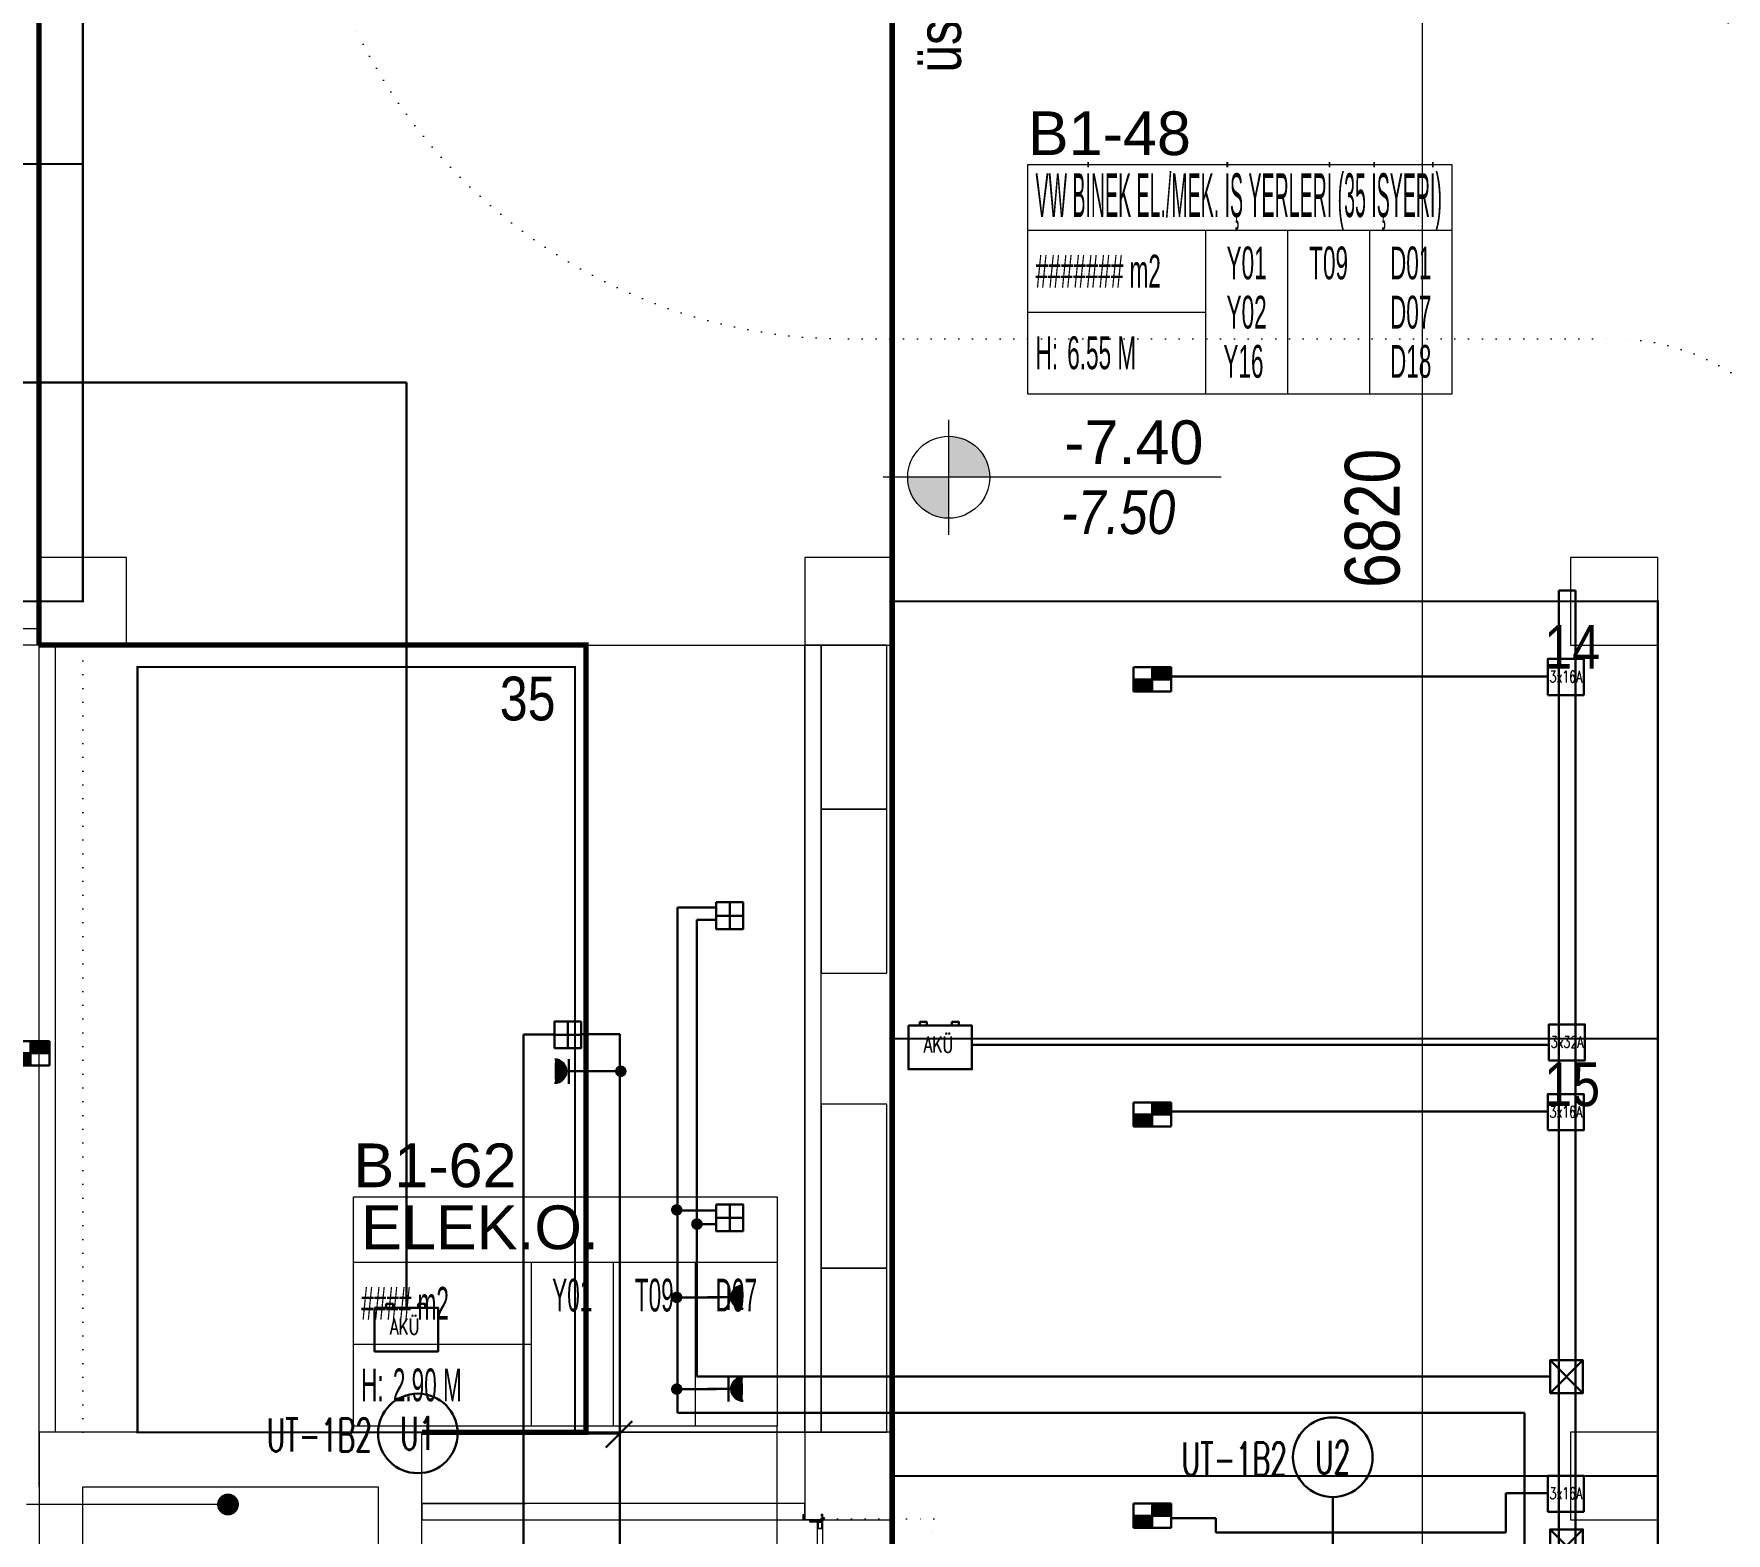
# Model space of a CAD drawing. Header units: metres. Extents: x -13194 to 152406, y -4219 to 19791.
# Drawn here: x 57010 to 58558, y 3188 to 4559 of the extents above; entities that cross this region are included whole.
import ezdxf
from ezdxf.enums import TextEntityAlignment as Align

# ---------------------------------------------------------------- set-up
doc = ezdxf.new("R2010")
doc.units = ezdxf.units.M
doc.header["$LTSCALE"] = 100
doc.header["$MEASUREMENT"] = 0
doc.linetypes.add('DOT2', pattern=[0.125, 0, -0.125])
doc.linetypes.add('HIDDEN', pattern=[0.375, 0.25, -0.125])
doc.layers.get('0').update_dxf_attribs({"color": 9, "lineweight": 9})
for name, color, linetype, lineweight in [('00', 9, 'Continuous', 9), ('01', 9, 'Continuous', 9), ('05', 9, 'Continuous', 9), ('05S', 9, 'Continuous', 9), ('06B', 9, 'Continuous', 9), ('06D', 9, 'Continuous', 9), ('08E', 121, 'DOT2', 9), ('10', 9, 'Continuous', 9), ('20', 9, 'DOT2', 9), ('21', 9, 'Continuous', 9), ('21_mahal200', 9, 'Continuous', 9), ('25', 76, 'Continuous', 9), ('30', 41, 'Continuous', 9), ('E-BUSBAR', 7, 'Continuous', 30), ('E-DUVARA MONTE PRİZ KUTUSU', 7, 'Continuous', 30), ('E-EKİPMAN PANOSU', 7, 'Continuous', 30), ('E-KABLO', 7, 'Continuous', 30), ('E-KOMBİNE ETANŞ PRİZ (2x1 FAZ+4x3 FAZ)', 7, 'Continuous', 30), ('E-LINYE', 7, 'Continuous', 30), ('E-UPS PRİZ', 7, 'Continuous', 30)]:
    doc.layers.add(name, color=color, linetype=linetype, lineweight=lineweight)
doc.styles.add('Arial', font='arial.ttf', dxfattribs={"height": 2.5})
doc.styles.add('E-YAZI', font='txttw.shx')
doc.styles.add('MuuM_TEXT-ITALIC', font='ARIALNI.TTF')
doc.styles.add('MuuM_TEXT-STANDART', font='ARIALN.TTF')
doc.dimstyles.new('MuuM_DIM200', dxfattribs={"dimscale": 20, "dimtxt": 2, "dimasz": 1, "dimexe": 1, "dimexo": 1, "dimgap": 1, "dimtad": 1, "dimdec": 1, "dimrnd": 0.5, "dimdsep": 46, "dimtxsty": 'MuuM_TEXT-STANDART', "dimblk": 'ARCHTICK', "dimcen": 0, "dimdle": 0.15, "dimclrd": 256, "dimclre": 256, "dimclrt": 256, "dimadec": 0, "dimazin": 0, "dimtfac": 5, "dimtdec": 1, "dimtix": 1, "dimtmove": 2, "dimatfit": 3, "dimldrblk": 'DOT', "dimfxl": 3, "dimfxlon": 1, "dimtolj": 1, "dimlwd": -1, "dimlwe": -1, "dimarcsym": 0})

# ---------------------------------------------------------------- blocks, each defined once
blk = doc.blocks.new('10_DUVARA MONTE PRİZ KUTUSU')
at = {"layer": 'E-DUVARA MONTE PRİZ KUTUSU', "color": 4}
for p, q in [((24.5, 0), (-24.5, 0)), ((0, 24.5), (0, -24.5))]:
    blk.add_line(p, q, dxfattribs=at)
blk.add_lwpolyline([(-24.5, -24.5), (24.5, -24.5), (24.5, 24.5), (-24.5, 24.5)], close=True, dxfattribs=at)
blk = doc.blocks.new('100_UPS PRİZ')
at = {"layer": 'E-UPS PRİZ', "color": 4}
for p, q in [((-1.22, 2.14), (1.28, 2.14)), ((0, 2.4), (0, 0))]:
    blk.add_line(p, q, dxfattribs=at)
at = {"layer": 'E-UPS PRİZ', "color": 4, "const_width": 1.2}
blk.add_lwpolyline([(-0.6, 3.58, 0.97398), (0.6, 3.58, 0.97398)], format="xyb", dxfattribs=at)
at = {"layer": 'E-UPS PRİZ', "color": 4}
blk.add_arc((0, 3.6), 1.2, 180.7551, 0.7551, dxfattribs=at)
blk = doc.blocks.new('BUSBAR ÇIKIŞ')
at = {"layer": 'E-BUSBAR'}
for p, q in [((-15, 30), (15, 0)), ((-15, 0), (15, 30))]:
    blk.add_line(p, q, dxfattribs=at)
at = {"layer": 'E-BUSBAR', "color": 5}
blk.add_line((-7.5, 30), (7.5, 30), dxfattribs=at)
blk.add_line((-7.5, 30), (7.5, 30), dxfattribs=at)
blk.add_lwpolyline([(-15, 0), (15, 0), (15, 30), (-15, 30)], close=True, dxfattribs=at)
blk = doc.blocks.new('E-3X16A BUSBAR CIKIS KUTUSU')
at = {"layer": 'E-BUSBAR', "color": 30}
blk.add_line((-83, 162), (82, 162), dxfattribs=at)
blk.add_line((-83, 162), (82, 162), dxfattribs=at)
at = {"layer": 'E-BUSBAR', "color": 6}
blk.add_lwpolyline([(-166, -168), (164, -168), (164, 162), (-166, 162)], close=True, dxfattribs=at)
at = {"layer": 'E-BUSBAR', "color": 6, "style": 'E-YAZI', "width": 0.7}
blk.add_text('3x16A', height=105, dxfattribs=at).set_placement((0, 0), align=Align.MIDDLE)
blk = doc.blocks.new('100_EKİPMAN PANOSU')
at = {"layer": 'E-EKİPMAN PANOSU', "color": 4}
for p, q in [((-3.07, 3.95), (3.07, 3.95)), ((-3.07, 0), (-3.07, 3.95)), ((0, 3.95), (0, 0)), ((3.07, 3.95), (3.07, 0)), ((-3.07, 1.97), (3.07, 1.97)), ((3.07, 0), (-3.07, 0))]:
    blk.add_line(p, q, dxfattribs=at)
for points in [[(0, 3.95), (3.07, 3.95), (0, 1.97), (3.07, 1.97)], [(-3.07, 1.97), (0, 1.97), (-3.07, 0), (0, 0)]]:
    blk.add_solid(points, dxfattribs=at)
blk = doc.blocks.new('E-AKU SARJ VE ENERJI UNITESI')
at = {"layer": 'E-KOMBİNE ETANŞ PRİZ (2x1 FAZ+4x3 FAZ)', "color": 2}
for points in [[(-290, 399), (290, 399), (290, 0), (-290, 0)], [(-186, 434), (-122, 434), (-122, 399), (-186, 399)], [(108, 434), (172, 434), (172, 399), (108, 399)]]:
    blk.add_lwpolyline(points, close=True, dxfattribs=at)
at = {"layer": 'E-KOMBİNE ETANŞ PRİZ (2x1 FAZ+4x3 FAZ)', "color": 2, "style": 'E-YAZI', "width": 0.7}
blk.add_text('AKÜ', height=147, dxfattribs=at).set_placement((-16, 243), align=Align.MIDDLE)
blk = doc.blocks.new('E-3X32A BUSBAR CIKIS KUTUSU')
at = {"layer": 'E-BUSBAR', "color": 2}
blk.add_line((-83, 162), (82, 162), dxfattribs=at)
blk.add_line((-83, 162), (82, 162), dxfattribs=at)
blk.add_lwpolyline([(-166, -168), (164, -168), (164, 162), (-166, 162)], close=True, dxfattribs=at)
at = {"layer": 'E-BUSBAR', "color": 2, "style": 'E-YAZI', "width": 0.7}
blk.add_text('3x32A', height=105, dxfattribs=at).set_placement((0, 0), align=Align.MIDDLE)
blk = doc.blocks.new('p-kolon_80x80')
blk.add_lwpolyline([(-40, -40), (40, -40), (40, 40), (-40, 40)], close=True)
blk = doc.blocks.new('1.bod.mimari.elk')
at = {"layer": '01'}
blk.add_lwpolyline([(860, -5350), (860, -5350), (860, -5950), (900, -5950), (900, -5950), (900, -5950), (900, -5400), (1170, -5400), (1170, -5950), (1170, -5950), (1170, -5950), (1210, -5950), (1210, -5350), (860, -5350), (860, -5350), (860, -5350), (860, -5400)], close=True, dxfattribs=at)
for p in [(900, -4590), (1600, -4590), (2300, -4590), (1600, -5390), (2300, -5390)]:
    blk.add_blockref('p-kolon_80x80', p, dxfattribs=at)
blk = doc.blocks.new('p-b1 tavan lejant')
at = {"layer": '30'}
for points in [[(59725, -18610), (59725, -18125), (58960, -18125), (58960, -17365), (56940, -17365), (56940, -18610), (56860, -18610), (56860, -19235), (56940, -19235), (56940, -19315), (56940, -19400), (56860, -19400), (56860, -21000), (57640, -21000), (57640, -20920), (57640, -20920), (57640, -18610), (59659.7, -18610)], [(56040, -18570), (56860, -18570), (56860, -21000), (57560, -21000), (57560, -21720), (56860, -21720), (56860, -24200), (68000, -24200), (68000, -24920), (66540, -24920), (66540, -24985), (58340, -24985), (58340, -24900), (56040, -24900)], [(58960, -24185), (57640, -24185), (57640, -18610), (59725, -18610), (59725, -20120), (59660, -20120), (59660, -21000), (59725, -21000), (59725, -21720), (59660, -21720), (59660, -23320), (58960, -23320)], [(57640, -21720), (57560, -21720), (57560, -21000), (57640, -21000)], [(57210, -21720), (57560, -21720), (57560, -21785), (57210, -21785)], [(56900, -21770), (57170, -21770), (57170, -22305), (56900, -22305)]]:
    blk.add_lwpolyline(points, close=True, dxfattribs=at)
blk = doc.blocks.new('p-işyeri')
at = {"color": 0, "const_width": 2}
blk.add_lwpolyline([(200, 0), (200, 700), (-200, 700), (-200, 0)], close=True, dxfattribs=at)
blk = doc.blocks.new('0_elevationtarget-p-bk')
h = blk.add_hatch(color=250)
h.paths.add_polyline_path([(1.875, 0, 0.414214), (0, 1.875), (0, 0)])
h.paths.add_polyline_path([(0, 0), (-1.875, 0, 0.414214), (0, -1.875)])
blk.add_line((0, -2.625), (0, 2.625))
blk.add_lwpolyline([(12.453, 0), (-3, 0)])
blk.add_circle((0, 0), 1.875)
at = {"style": 'Arial'}
blk.add_attdef('BITMISKOT', text='', height=2, dxfattribs=at).set_placement((4.5, 0), align=Align.BOTTOM_LEFT)
at = {"style": 'MuuM_TEXT-ITALIC'}
blk.add_attdef('FINISHINGFLOORLEVEL', text='', height=2, dxfattribs=at).set_placement((4.5, -0.592), align=Align.TOP_LEFT)
blk = doc.blocks.new('gr-p-barel kilitli kapı kolu')
at = {"layer": '05S'}
h = blk.add_hatch(color=256, dxfattribs=at)
h.paths.add_polyline_path([(1.3, 0.8), (-1.3, 0.8), (-1.3, 0.7), (1.3, 0.7)])
h.paths.add_polyline_path([(2.75, 0.7), (-2.75, 0.7), (-2.75, 0), (2.75, 0)])
h.paths.add_polyline_path([(-11.7, 4.9), (-11.7, 6.7), (0.9, 6.7), (0.9, 0.8), (-0.9, 0.8), (-0.9, 4.9)])
at = {"flags": 128}
for points in [[(-0.9, 0.8), (-0.9, 4.9), (-11.7, 4.9), (-11.7, 6.7), (0.9, 6.7), (0.9, 0.8)], [(-0.8, 5), (0.8, 6.6)]]:
    blk.add_lwpolyline(points, dxfattribs=at)
blk.add_lwpolyline([(-2.75, 0), (-2.75, 0.7), (2.75, 0.7), (2.75, 0)])
blk.add_lwpolyline([(-1.3, 0.7), (1.3, 0.7), (1.3, 0.8), (-1.3, 0.8)], close=True)
blk = doc.blocks.new('prf-scr2')
at = {"linetype": 'DOT2', "ltscale": 10}
blk.add_line((0, 0.2), (0, -1.1), dxfattribs=at)
for p, q in [((-0.1, -0.2), (0.1, -0.3)), ((0.1, -0.2), (-0.1, -0.2)), ((0.1, -0.3), (-0.1, -0.3)), ((-0.1, -0.3), (0.1, -0.4)), ((0.1, -0.4), (-0.1, -0.4)), ((0.1, -0.5), (-0.1, -0.4)), ((-0.1, -0.4), (0.1, -0.4)), ((0.1, -0.6), (-0.1, -0.5)), ((-0.1, -0.5), (0.1, -0.5)), ((-0.1, -0.6), (0.1, -0.7)), ((0.1, -0.6), (-0.1, -0.6)), ((-0.1, -0.6), (0.1, -0.6)), ((-0.1, -0.7), (0.1, -0.8)), ((0.1, -0.7), (-0.1, -0.7)), ((-0.1, -0.8), (0.1, -0.8)), ((0.1, -0.8), (-0.1, -0.8)), ((0.1, -0.2), (0, -0.1)), ((0, -0.2), (0.1, -0.2))]:
    blk.add_line(p, q)
blk.add_lwpolyline([(0.2, 0), (-0.2, 0), (-0.2, 0), (-0.1, -0.1), (0.1, -0.1), (0.2, 0), (0.2, 0)], close=True)
for points in [[(0.2, 0), (-0.2, 0)], [(-0.1, -0.1), (-0.1, -0.2), (-0.1, -0.2), (-0.1, -0.2), (-0.1, -0.2), (-0.1, -0.3), (-0.1, -0.3), (-0.1, -0.3), (-0.1, -0.3), (-0.1, -0.4), (-0.1, -0.4), (-0.1, -0.4), (-0.1, -0.4), (-0.1, -0.4), (-0.1, -0.5), (-0.1, -0.5), (-0.1, -0.5), (-0.1, -0.5), (-0.1, -0.5), (-0.1, -0.5), (-0.1, -0.6), (-0.1, -0.6), (-0.1, -0.6), (-0.1, -0.6), (-0.1, -0.6), (-0.1, -0.7), (-0.1, -0.7), (-0.1, -0.7), (-0.1, -0.7), (-0.1, -0.7), (-0.1, -0.8), (-0.1, -0.8), (-0.1, -0.8), (-0.1, -0.8), (0, -0.9), (0, -0.9), (0, -0.9), (0.1, -0.8), (0.1, -0.8), (0.1, -0.7), (0.1, -0.7), (0.1, -0.7), (0.1, -0.7), (0.1, -0.7), (0.1, -0.7), (0.1, -0.6), (0.1, -0.6), (0.1, -0.6), (0.1, -0.6), (0.1, -0.6), (0.1, -0.5), (0.1, -0.5), (0.1, -0.5), (0.1, -0.5), (0.1, -0.4), (0.1, -0.4), (0.1, -0.4), (0.1, -0.4), (0.1, -0.4), (0.1, -0.3), (0.1, -0.3), (0.1, -0.3), (0.1, -0.3), (0.1, -0.3), (0.1, -0.3), (0.1, -0.2), (0.1, -0.2), (0.1, -0.2), (0.1, -0.2), (0.1, -0.2), (0.1, -0.1)]]:
    blk.add_lwpolyline(points)
blk = doc.blocks.new('K-SAC-01')
at = {"layer": '10'}
for points in [[(-4.6, 16.2, -0.414214), (-4.5, 16.3), (-0.1, 16.3, -0.414214), (0, 16.2), (0, 5.9), (0.2, 5.9), (0.2, 16.2, 0.414214), (-0.1, 16.5), (-4.5, 16.5, 0.414214), (-4.8, 16.2), (-4.8, 15.3, 0.414214), (-4.5, 15), (-3.4, 15), (-3.4, 15.2), (-4.5, 15.2, -0.414214), (-4.6, 15.3)], [(104.6, 16.2, 0.414214), (104.5, 16.3), (100.1, 16.3, 0.414214), (100, 16.2), (100, 5.9), (99.8, 5.9), (99.8, 16.2, -0.414214), (100.1, 16.5), (104.5, 16.5, -0.414214), (104.8, 16.2), (104.8, 15.3, -0.414214), (104.5, 15), (103.4, 15), (103.4, 15.2), (104.5, 15.2, 0.414214), (104.6, 15.3)], [(0.2, 10.3, -0.414214), (0.5, 10.6), (1.5, 10.6, -0.414214), (1.8, 10.3), (1.8, 3.9, -0.414214), (1.5, 3.6, -0.414214), (1.2, 3.9), (1.2, 4.8), (0.2, 4.8), (0.2, -1.2, -0.414214), (-0.1, -1.5), (-4.5, -1.5, -0.414214), (-4.8, -1.2), (-4.8, -0.3, -0.414214), (-4.5, 0), (-3.4, 0), (-3.4, -0.2), (-4.5, -0.2, 0.414214), (-4.6, -0.3), (-4.6, -1.2, 0.414214), (-4.5, -1.3), (-0.1, -1.3, 0.414214), (0, -1.2), (0, 5), (1.4, 5), (1.4, 3.9, 0.414214), (1.5, 3.8, 0.414214), (1.6, 3.9), (1.6, 10.3, 0.414214), (1.5, 10.4), (0.5, 10.4, 0.414214), (0.4, 10.3), (0.4, 9.4), (0.2, 9.4)], [(-0.4, -2), (1, -1.4), (1, 1.5), (1.2, 1.5), (1.2, -1.5), (-0.3, -2.2, -14.796002)], [(99.8, 10.3, 0.414214), (99.5, 10.6), (98.5, 10.6, 0.414214), (98.2, 10.3), (98.2, 3.9, 0.414214), (98.5, 3.6, 0.414214), (98.8, 3.9), (98.8, 4.8), (99.8, 4.8), (99.8, -1.2, 0.414214), (100.1, -1.5), (104.5, -1.5, 0.414214), (104.8, -1.2), (104.8, -0.3, 0.414214), (104.5, 0), (103.4, 0), (103.4, -0.2), (104.5, -0.2, -0.414214), (104.6, -0.3), (104.6, -1.2, -0.414214), (104.5, -1.3), (100.1, -1.3, -0.414214), (100, -1.2), (100, 5), (98.6, 5), (98.6, 3.9, -0.414214), (98.5, 3.8, -0.414214), (98.4, 3.9), (98.4, 10.3, -0.414214), (98.5, 10.4), (99.5, 10.4, -0.414214), (99.6, 10.3), (99.6, 9.4), (99.8, 9.4)]]:
    blk.add_lwpolyline(points, format="xyb", close=True, dxfattribs=at)
for points in [[(98.8, 0.1), (98.8, 2.1), (99.1, 2.1), (99.1, 3.2), (1.5, 3.2), (1.5, 2.1), (1.8, 2.1), (1.8, 0.1), (1.5, 0.1), (1.5, 1.9), (1.2, 1.9), (1.2, 3.5), (99.4, 3.5), (99.4, 1.9), (99.1, 1.9), (99.1, 0.1)], [(98.8, 2.1), (98.8, 0.1), (99.4, 0.1), (99.4, -1.5), (1.2, -1.5), (1.2, 0.1), (1.8, 0.1), (1.8, 2.1), (2.1, 2.1), (2.1, -0.1), (1.5, -0.1), (1.5, -1.2), (99.1, -1.2), (99.1, -0.1), (98.5, -0.1), (98.5, 2.1), (98.8, 2.1)]]:
    blk.add_lwpolyline(points, dxfattribs=at)
for points in [[(2.1, 3), (8.1, 3), (8.1, -1), (2.1, -1)], [(2.4, 2.7), (7.8, 2.7), (7.8, -0.7), (2.4, -0.7)], [(98.5, 3), (92.5, 3), (92.5, -1), (98.5, -1)], [(98.2, 2.7), (92.8, 2.7), (92.8, -0.7), (98.2, -0.7)]]:
    blk.add_lwpolyline(points, close=True, dxfattribs=at)
blk.add_circle((-0.9, -2.5), 0.55, dxfattribs=at)
at = {"layer": '20', "linetype": 'HIDDEN'}
for points in [[(-0.2, -1.3), (-0.2, 0), (-1.7, 0), (-1.7, -1.3)], [(-0.4, -2), (-0.4, -0.2), (-1.5, -0.2), (-1.5, -2)]]:
    blk.add_lwpolyline(points, dxfattribs=at)
at = {"layer": '20'}
blk.add_lwpolyline([(-0.9, -2.5), (-0.9, -102.9)], dxfattribs=at)
blk.add_arc((-0.9, -2.5), 100.4, 270, 1.5131, dxfattribs=at)
at = {"layer": '06B'}
blk.add_blockref('gr-p-barel kilitli kapı kolu', (91.4, 3.5), dxfattribs=at)
at = {"layer": '06B', "xscale": -1, "rotation": 180}
blk.add_blockref('gr-p-barel kilitli kapı kolu', (91.4, -1.5), dxfattribs=at)
at = {"layer": '10', "xscale": -1, "rotation": 90}
blk.add_blockref('prf-scr2', (1.5, 1), dxfattribs=at)
at = {"layer": '10', "rotation": 270}
blk.add_blockref('prf-scr2', (99.1, 1.2), dxfattribs=at)
blk = doc.blocks.new('_ArchTick')
at = {"color": 0, "linetype": 'ByBlock', "const_width": 0.15}
blk.add_lwpolyline([(-0.5, -0.5), (0.5, 0.5)], dxfattribs=at)
blk = doc.blocks.new('*D683')
at = {"layer": '25', "transparency": 16777216}
for p, q in [((92079.7, 5767), (92003.8, 5767)), ((92023.8, -1056), (92023.8, 5770)), ((92079.7, -1053), (92003.8, -1053))]:
    blk.add_line(p, q, dxfattribs=at)
at = {"layer": '25', "transparency": 16777216, "xscale": 20, "yscale": 20, "zscale": 20}
for p, rotation in [((92023.8, 5767), 90), ((92023.8, -1053), 270)]:
    blk.add_blockref('_ArchTick', p, dxfattribs=dict(at, rotation=rotation))
at = {"layer": '25', "transparency": 16777216, "insert": (91978.3, 2247.9), "char_height": 50, "attachment_point": 5, "rotation": 90, "style": 'MuuM_TEXT-STANDART'}
blk.add_mtext('\\A1;6820', dxfattribs=at)
blk = doc.blocks.new('_Dot')
at = {"color": 0, "linetype": 'ByBlock', "lineweight": -2}
blk.add_line((-0.5, 0), (-1, 0), dxfattribs=at)
at = {"color": 0, "linetype": 'ByBlock', "const_width": 0.5}
blk.add_lwpolyline([(-0.25, 0, 1), (0.25, 0, 1)], format="xyb", close=True, dxfattribs=at)
blk = doc.blocks.new('p-birim')
blk.add_lwpolyline([(0, 0), (1, 0), (1, 1), (0, 1)], close=True)
blk = doc.blocks.new('0_roomno2')
blk.add_lwpolyline([(19.375, -10.5), (0, -10.5), (0, 0), (19.375, 0)], close=True)
for points in [[(0, -3), (19.375, -3)], [(8.125, -3), (8.125, -10.5)], [(11.875, -3), (11.875, -10.5)], [(15.625, -3), (15.625, -10.5)], [(0, -6.75), (8.125, -6.75)]]:
    blk.add_lwpolyline(points)
at = {"style": 'MuuM_TEXT-STANDART', "width": 0.6}
blk.add_text('H:', height=1.5, dxfattribs=at).set_placement((0.35, -8.608), align=Align.MIDDLE_LEFT)
at = {"style": 'Arial'}
blk.add_attdef('ODANO', (0, 1.17), '', height=2, dxfattribs=at)
blk.add_attdef('MEKANADI', text='', height=2, dxfattribs=at).set_placement((0.35, -3), align=Align.BOTTOM_LEFT)
at = {"style": 'MuuM_TEXT-STANDART', "width": 0.6}
for tag, p in [('YER01', (10, -4.5)), ('TAVAN01', (13.75, -4.5)), ('DUVAR01', (17.5, -4.5)), ('YER02', (10, -6.75)), ('TAVAN02', (13.75, -6.75)), ('DUVAR02', (17.5, -6.75)), ('YER03', (10, -9)), ('TAVAN03', (13.75, -9)), ('DUVAR03', (17.5, -9))]:
    blk.add_attdef(tag, text='', height=1.5, dxfattribs=at).set_placement(p, align=Align.MIDDLE_CENTER)
for tag, p in [('M2', (0.35, -4.875)), ('TEMIZTAVANYUKSEKLIGI', (1.8, -8.608))]:
    blk.add_attdef(tag, text='', height=1.5, dxfattribs=at).set_placement(p, align=Align.MIDDLE_LEFT)
blk = doc.blocks.new('1.bod.mimari1.elk')
at = {"layer": '00'}
for p, q in [((1560, -5415), (1210, -5415)), ((1210, -5415), (1210, -5430)), ((1560, -5430), (1560, -5415)), ((1210, -5430), (1290, -5430)), ((1305, -5430), (1560, -5430))]:
    blk.add_line(p, q, dxfattribs=at)
for points in [[(860, -4615), (40, -4615)], [(860, -4630), (40, -4630)], [(860, -5350), (860, -4630)], [(875, -5350), (875, -4630)], [(1210, -5415), (1305, -5415)], [(1210, -5430), (1305, -5430)]]:
    blk.add_lwpolyline(points, dxfattribs=at)
blk.add_lwpolyline([(1575, -5350), (1575, -4630), (1560, -4630), (1560, -5350)], close=True, dxfattribs=at)
at = {"layer": '06D', "linetype": 'DOT2'}
blk.add_lwpolyline([(1100, -1400), (1100, -3850, 0.4142136), (1600, -4350), (2300, -4350)], format="xyb", dxfattribs=at)
for radius in [500, 200]:
    blk.add_arc((2300, -4550), radius, 0, 90, dxfattribs=at)
at = {"layer": '08E'}
blk.add_lwpolyline([(900, -5350), (900, -4630)], dxfattribs=at)
at = {"layer": '20', "ltscale": 2, "const_width": 5}
for points in [[(860, -7830), (1640, -7830), (1640, -4630), (1640, -4630), (1640, -3830), (1640, -3830), (1640, -2240), (3740, -2240), (3740, -1723.58)], [(860, -4630), (860, -4630), (860, -2200), (40, -2192.5)], [(860, -4550), (860, -2240)], [(1210, -5350), (1360, -5350), (1360, -4630), (860, -4630)]]:
    blk.add_lwpolyline(points, dxfattribs=at)
blk.add_blockref('p-b1 tavan lejant', (-56000, 16370))
at = {"xscale": -1, "rotation": 90}
blk.add_blockref('K-SAC-01', (1575, -5430), dxfattribs=at)
at = {"layer": '05', "xscale": 60.00000000000003, "yscale": 150}
for p in [(1575, -4780), (1575, -4930), (1575, -5200), (1575, -5350)]:
    blk.add_blockref('p-birim', p, dxfattribs=at)
at = {"layer": '06D', "color": 89, "linetype": 'HIDDEN', "true_color": 0x2e4d23, "rotation": 90}
for p in [(900, -3990), (900, -4390), (2340, -4790), (2340, -5190), (2340, -5590)]:
    blk.add_blockref('p-işyeri', p, dxfattribs=at)
at = {"layer": '06D', "color": 89, "linetype": 'HIDDEN', "true_color": 0x2e4d23}
blk.add_blockref('p-işyeri', (1150, -5350), dxfattribs=at)
at = {"layer": '21', "xscale": 20, "yscale": 20, "zscale": 20}
blk.add_blockref('0_elevationtarget-p-bk', (1691.65, -4476.52), dxfattribs=at).add_auto_attribs({'BITMISKOT': ' -7.40', 'FINISHINGFLOORLEVEL': ' -7.50'})
at = {"layer": '21_mahal200'}
ref = blk.add_blockref('0_roomno2', (1764.01, -4190.51), dxfattribs=dict(at, xscale=20, yscale=20, zscale=20))
ref.add_attrib('ODANO', 'B1-48', (1764.01, -4181.87), dxfattribs={"layer": '0', "height": 40, "style": 'Arial'})
ref.add_attrib('MEKANADI', 'VW BİNEK EL./MEK. İŞ YERLERİ (35 İŞYERİ)', dxfattribs={"layer": '0', "height": 40, "style": 'Arial', "width": 0.32}).set_placement((1771.01, -4250.51), align=Align.BOTTOM_LEFT)
ref.add_attrib('M2', '####### m2', dxfattribs={"layer": '0', "height": 30, "style": 'MuuM_TEXT-STANDART', "width": 0.6}).set_placement((1771.01, -4288.01), align=Align.MIDDLE_LEFT)
ref.add_attrib('TEMIZTAVANYUKSEKLIGI', '6.55 M', dxfattribs={"layer": '0', "height": 30, "style": 'MuuM_TEXT-STANDART', "width": 0.6}).set_placement((1800.01, -4362.67), align=Align.MIDDLE_LEFT)
ref.add_attrib('YER01', 'Y01', dxfattribs={"layer": '0', "height": 30, "style": 'MuuM_TEXT-STANDART', "width": 0.6}).set_placement((1964.01, -4280.51), align=Align.MIDDLE_CENTER)
ref.add_attrib('TAVAN01', 'T09', dxfattribs={"layer": '0', "height": 30, "style": 'MuuM_TEXT-STANDART', "width": 0.6}).set_placement((2039.01, -4280.51), align=Align.MIDDLE_CENTER)
ref.add_attrib('DUVAR01', 'D01', dxfattribs={"layer": '0', "height": 30, "style": 'MuuM_TEXT-STANDART', "width": 0.6}).set_placement((2114.01, -4280.51), align=Align.MIDDLE_CENTER)
ref.add_attrib('YER02', 'Y02', dxfattribs={"layer": '0', "height": 30, "style": 'MuuM_TEXT-STANDART', "width": 0.6}).set_placement((1964.01, -4325.51), align=Align.MIDDLE_CENTER)
ref.add_attrib('DUVAR02', 'D07', dxfattribs={"layer": '0', "height": 30, "style": 'MuuM_TEXT-STANDART', "width": 0.6}).set_placement((2114.01, -4325.51), align=Align.MIDDLE_CENTER)
ref.add_attrib('YER03', 'Y16 ', dxfattribs={"layer": '0', "height": 30, "style": 'MuuM_TEXT-STANDART', "width": 0.6}).set_placement((1964.01, -4370.51), align=Align.MIDDLE_CENTER)
ref.add_attrib('DUVAR03', 'D18', dxfattribs={"layer": '0', "height": 30, "style": 'MuuM_TEXT-STANDART', "width": 0.6}).set_placement((2114.01, -4370.51), align=Align.MIDDLE_CENTER)
ref = blk.add_blockref('0_roomno2', (1147.45, -5134.52), dxfattribs=dict(at, xscale=20, yscale=20, zscale=20))
ref.add_attrib('ODANO', 'B1-62', (1147.45, -5125.87), dxfattribs={"layer": '0', "height": 40, "style": 'Arial'})
ref.add_attrib('MEKANADI', 'ELEK.O.', dxfattribs={"layer": '0', "height": 40, "style": 'Arial'}).set_placement((1154.45, -5194.52), align=Align.BOTTOM_LEFT)
ref.add_attrib('M2', '#### m2', dxfattribs={"layer": '0', "height": 30, "style": 'MuuM_TEXT-STANDART', "width": 0.6}).set_placement((1154.45, -5232.02), align=Align.MIDDLE_LEFT)
ref.add_attrib('TEMIZTAVANYUKSEKLIGI', '2.90 M', dxfattribs={"layer": '0', "height": 30, "style": 'MuuM_TEXT-STANDART', "width": 0.6}).set_placement((1183.45, -5306.68), align=Align.MIDDLE_LEFT)
ref.add_attrib('YER01', 'Y01', dxfattribs={"layer": '0', "height": 30, "style": 'MuuM_TEXT-STANDART', "width": 0.6}).set_placement((1347.45, -5224.52), align=Align.MIDDLE_CENTER)
ref.add_attrib('TAVAN01', 'T09', dxfattribs={"layer": '0', "height": 30, "style": 'MuuM_TEXT-STANDART', "width": 0.6}).set_placement((1422.45, -5224.52), align=Align.MIDDLE_CENTER)
ref.add_attrib('DUVAR01', 'D07', dxfattribs={"layer": '0', "height": 30, "style": 'MuuM_TEXT-STANDART', "width": 0.6}).set_placement((1497.45, -5224.52), align=Align.MIDDLE_CENTER)
at = {"layer": '21', "style": 'MuuM_TEXT-STANDART'}
blk.add_text('üst kat hizası', height=40, rotation=90, dxfattribs=at).set_placement((1702.85, -4106.66))
for s, p in [('14', (2287.18, -4663.71)), ('15', (2287.18, -5063.71))]:
    blk.add_text(s, height=40, dxfattribs=at).set_placement(p, align=Align.BOTTOM_RIGHT)
blk.add_text('35', height=40, dxfattribs=at).set_placement((1281.23, -4710.88), align=Align.BOTTOM_LEFT)
at = {"layer": '25'}
dim = blk.add_linear_dim(base=(2124.7, -995), p1=(2200.58, -7815), p2=(2200.58, -995), angle=90, dimstyle='MuuM_DIM200', override={"dimtxt": 2.5}, dxfattribs=at)
dim.commit()
dim.dimension.update_dxf_attribs({"geometry": '*D683', "text_midpoint": (2079.17, -4514.08), "dimtype": 128, "insert": (-89899.09, -6762)})
at = {"layer": '21_mahal200'}
for points in [[(1534.95, -5528.59), (1534.95, -5344.52)], [(1032.71, -5416.04), (848.64, -5416.04)]]:
    blk.add_leader(points, dimstyle='MuuM_DIM200', override={"dimasz": 1, "dimfxl": 10}, dxfattribs=at)

msp = doc.modelspace()

# ---------------------------------------------------------------- linework, layer by layer
at = {"layer": 'E-BUSBAR', "color": 3}
for p, q in [((58404.8, 887.8), (58404.8, 4049.8)), ((58404.8, 887.8), (58404.8, 4049.8)), ((58419.8, 887.8), (58419.8, 4049.8)), ((58419.8, 887.8), (58419.8, 4049.8))]:
    msp.add_line(p, q, dxfattribs=at)
at = {"layer": 'E-KABLO', "color": 6}
for p, q in [((58050.1, 3971.3), (58394.6, 3971.3)), ((58050.1, 3573.3), (58394.6, 3573.3)), ((58356.2, 3224.3), (58394.6, 3224.3)), ((58356.2, 3188.3), (58356.2, 3224.3)), ((58050.1, 3201.5), (58091.2, 3201.5)), ((58091.2, 3201.5), (58091.2, 3188.3)), ((58091.2, 3188.3), (58356.2, 3188.3))]:
    msp.add_line(p, q, dxfattribs=at)
at = {"layer": 'E-KABLO', "color": 5}
for p, q in [((57616.7, 3748.8), (57616.7, 3330.9)), ((57634.4, 3748.8), (57616.7, 3748.8)), ((57458, 3643.9), (57458, 3172.8)), ((57486.7, 3643.9), (57458, 3643.9)), ((57634.4, 3470.4), (57616.7, 3470.4)), ((58396.7, 3330.9), (57616.7, 3330.9))]:
    msp.add_line(p, q, dxfattribs=at)
at = {"layer": 'E-KABLO', "color": 4, "const_width": 5.25}
for points in [[(57549.7, 3610.2, -1), (57544.4, 3610.2, -1)], [(57595.6, 3483.4, 1), (57600.8, 3483.4, 1)], [(57595.6, 3403.4, 1), (57600.8, 3403.4, 1)], [(57595.6, 3319.5, 1), (57600.8, 3319.5, 1)]]:
    msp.add_lwpolyline(points, format="xyb", close=True, dxfattribs=at)
at = {"layer": 'E-KABLO', "color": 5, "const_width": 5.25}
msp.add_lwpolyline([(57614, 3470.4, 1), (57619.3, 3470.4, 1)], format="xyb", close=True, dxfattribs=at)
at = {"layer": 'E-KOMBİNE ETANŞ PRİZ (2x1 FAZ+4x3 FAZ)', "color": 2}
for p, q in [((57351.2, 4240.3), (56826.2, 4240.3)), ((57351.2, 3394.3), (57351.2, 4240.3)), ((58396.2, 3634.3), (57868.2, 3634.3))]:
    msp.add_line(p, q, dxfattribs=at)
at = {"layer": 'E-LINYE', "color": 3}
msp.add_line((58404.8, 4049.8), (58419.8, 4049.8), dxfattribs=at)
at = {"layer": 'E-LINYE', "color": 4}
for p, q in [((57599, 3760), (57599, 3297.8)), ((57634.6, 3760), (57599, 3760)), ((57511.7, 3644.2), (57546.2, 3644.2)), ((57546.2, 3644.2), (57546.2, 3172.1)), ((57510.7, 3610.2), (57547.1, 3610.2)), ((57633.6, 3482.8), (57603.3, 3482.8)), ((57634.6, 3403.4), (57598.2, 3403.4)), ((57634.6, 3319.5), (57598.2, 3319.5)), ((57599, 3297.8), (58373.3, 3297.8)), ((58373.3, 3152.1), (58373.3, 3297.8))]:
    msp.add_line(p, q, dxfattribs=at)
at = {"layer": 'E-LINYE', "color": 7, "linetype": 'Continuous'}
for p, q in [((57533.3, 3266.1), (57557.5, 3290.3)), ((57397.9, 3279), (57546.2, 3279)), ((58197.9, 3220.9), (58197.9, 3152.1))]:
    msp.add_line(p, q, dxfattribs=at)
for centre in [(57361.5, 3279), (58198, 3257.2)]:
    msp.add_circle(centre, 36.4, dxfattribs=at)

# ---------------------------------------------------------------- block references
at = {"layer": '06D'}
for name in ['1.bod.mimari.elk', '1.bod.mimari1.elk']:
    msp.add_blockref(name, (56155.2, 8630), dxfattribs=at)
at = {"layer": 'E-BUSBAR', "color": 4, "xscale": 0.1, "yscale": 0.1, "zscale": 0.1}
for name, p in [('E-3X16A BUSBAR CIKIS KUTUSU', (58411.1, 3971.1)), ('E-3X32A BUSBAR CIKIS KUTUSU', (58412.2, 3636.9)), ('E-3X16A BUSBAR CIKIS KUTUSU', (58411.1, 3573.1)), ('E-3X16A BUSBAR CIKIS KUTUSU', (58411.1, 3224.1))]:
    msp.add_blockref(name, p, dxfattribs=at)
at = {"layer": 'E-DUVARA MONTE PRİZ KUTUSU', "color": 3, "yscale": 0.5, "zscale": 0.5, "rotation": 180}
for p, xscale in [((57646.6, 3752.5), -0.5), ((57498.7, 3643.6), 0.5), ((57646.6, 3476.2), -0.5)]:
    msp.add_blockref('10_DUVARA MONTE PRİZ KUTUSU', p, dxfattribs=dict(at, xscale=xscale))
at = {"layer": 'E-EKİPMAN PANOSU', "xscale": 5.600000000000001, "yscale": 5.600000000000001, "zscale": 5.600000000000001}
for p in [(58032.9, 3957.6), (57007.5, 3615.6), (58032.9, 3559.6), (58032.9, 3192.6)]:
    msp.add_blockref('100_EKİPMAN PANOSU', p, dxfattribs=at)
at = {"layer": 'E-KABLO', "color": 6}
for p in [(58411.7, 3315.9), (58411.7, 3161.1)]:
    msp.add_blockref('BUSBAR ÇIKIŞ', p, dxfattribs=at)
at = {"layer": 'E-KOMBİNE ETANŞ PRİZ (2x1 FAZ+4x3 FAZ)', "color": 4, "xscale": 0.1, "yscale": 0.1, "zscale": 0.1}
for p in [(57839, 3612), (57351, 3354)]:
    msp.add_blockref('E-AKU SARJ VE ENERJI UNITESI', p, dxfattribs=at)
at = {"layer": 'E-UPS PRİZ', "yscale": 9, "zscale": 9}
for p, xscale, rotation in [((57518.9, 3610.3), -9, 90), ((57626.4, 3403.5), 9, 270), ((57626.4, 3319.6), 9, 270)]:
    msp.add_blockref('100_UPS PRİZ', p, dxfattribs=dict(at, xscale=xscale, rotation=rotation))

# ---------------------------------------------------------------- texts
at = {"layer": 'E-LINYE', "color": 7, "linetype": 'Continuous', "style": 'E-YAZI', "width": 0.6}
for s, p in [('UT-1B2', (57271.5, 3277.5)), ('U1', (57361.5, 3279)), ('UT-1B2', (58108, 3255.7)), ('U2', (58198, 3257.2))]:
    msp.add_text(s, height=30, dxfattribs=at).set_placement(p, align=Align.MIDDLE_CENTER)

doc.saveas('drawing.dxf')
